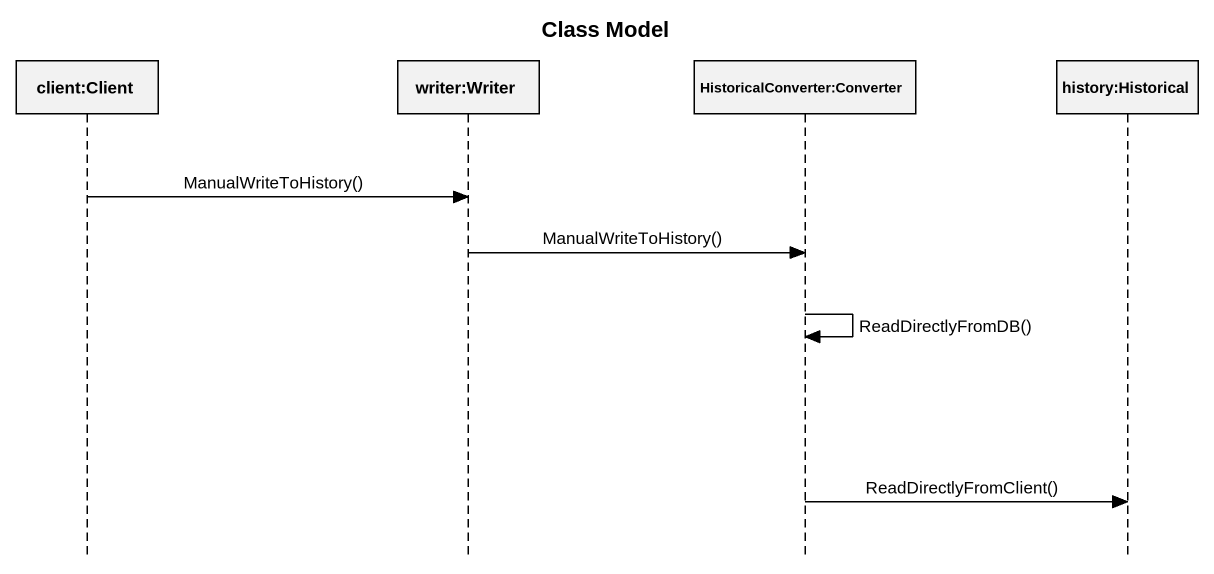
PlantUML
@startuml
title Class Model
hide footbox
participant "client:Client" as client_Client
participant "writer:Writer" as writer_Writer
participant "HistoricalConverter:Converter" as HistoricalConverter
participant "history:Historical" as history_Historical

client_Client -> writer_Writer : ManualWriteToHistory()
writer_Writer -> HistoricalConverter : ManualWriteToHistory()
HistoricalConverter -> HistoricalConverter : ReadDirectlyFromDB()
HistoricalConverter -> history_Historical : ReadDirectlyFromClient()
@enduml
